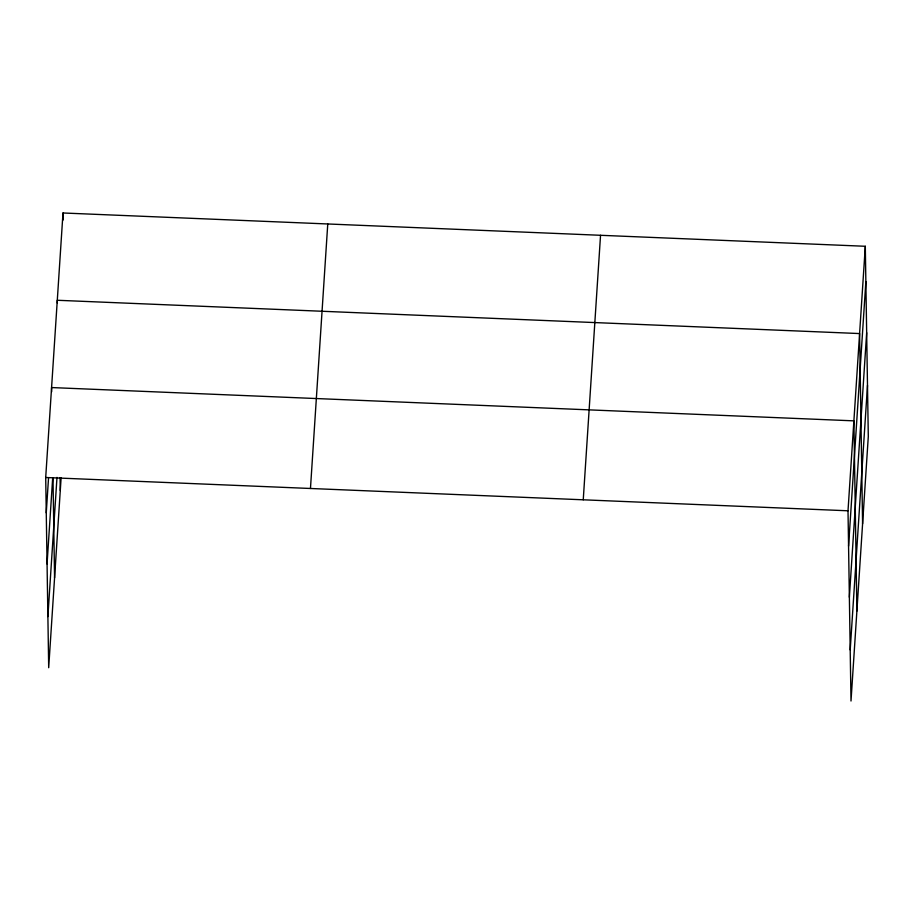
<?xml version="1.0" encoding="UTF-8"?>
<svg xmlns="http://www.w3.org/2000/svg" width="914" height="914" viewBox="0 0 914 914"><rect width="100%" height="100%" fill="white"/><g stroke="black" fill="none" stroke-linecap="round" stroke-linejoin="round"><path stroke-width="1.37" d="M61.112 477.828L48.693 667.723L45.7 477.496L62.997 212.985L865.307 246.277L868.3 436.504L851.003 701.015L848.009 510.789L865.307 246.277M46.26 512.811L48.556 477.679M47.06 563.927L52.669 478.216M47.882 616.596L56.988 477.394M310.463 488.476L327.76 223.976M583.246 499.798L600.544 235.298M848.569 546.104L865.866 281.592M849.369 597.219L866.666 332.719M850.203 649.888L867.5 385.388M45.7 477.496L848.009 510.789M862.588 523.791L859.606 333.564L57.285 300.272L57.331 303.105M856.886 611.078L853.893 420.851L51.584 387.559L51.652 391.798M62.997 212.985L63.112 220.057M60.073 477.725L60.278 490.498M53.012 478.273L54.566 577.785"/></g></svg>
